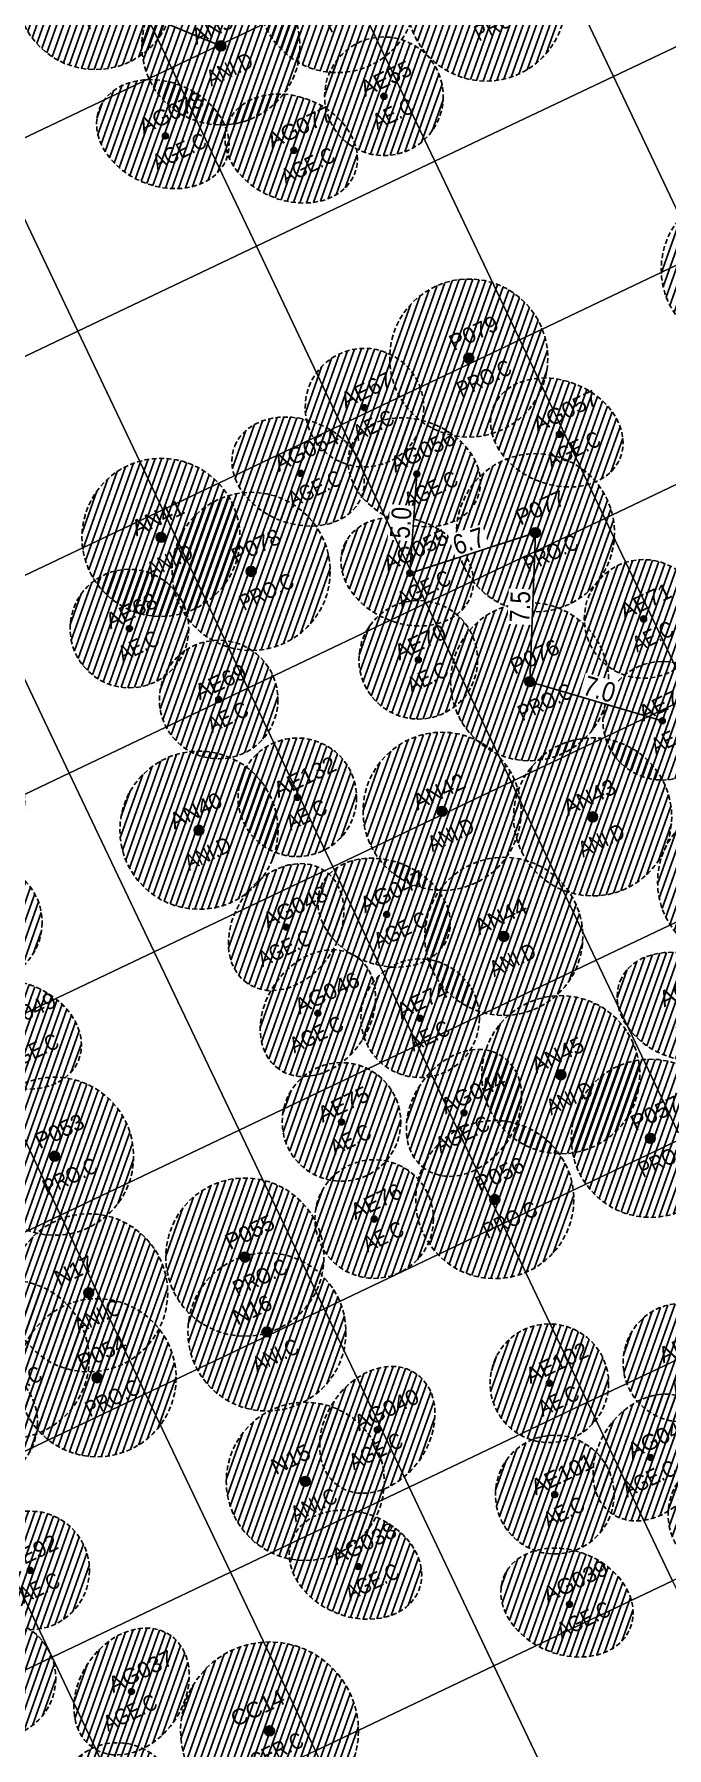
# Model space of a CAD drawing. Header units: metres. Extents: x 679599 to 680038, y 2748524 to 2748844.
# Drawn here: x 679875.1 to 679907.1, y 2748640.2 to 2748726.9 of the extents above; entities that cross this region are included whole.
import ezdxf

# ---------------------------------------------------------------- set-up
doc = ezdxf.new("R2010")
doc.units = ezdxf.units.M
doc.linetypes.add('HIDDEN', pattern=[0.375, 0.25, -0.125])
doc.layers.add('00-GRID_PLANTATION', color=7, linetype='Continuous', lineweight=0, true_color=0xff9c7a)
for name, color, linetype in [('02-L-Setting Out_Dimensions', 250, 'Continuous'), ('COTAUX', 7, 'Continuous'), ('SL_TREE_CANOPY', 251, 'HIDDEN'), ('SL_TREE_ID', 162, 'Continuous'), ('SL_TREE_LEGEND', 7, 'Continuous'), ('SL_TREE_TRUNK', 251, 'Continuous')]:
    doc.layers.add(name, color=color, linetype=linetype)
for name, color, linetype, true_color in [('SL_TREE_ACACIA_ETBAICA', 7, 'Continuous', 0x405700), ('SL_TREE_ACACIA_GERRARDII', 7, 'Continuous', 0x4c4c00), ('SL_TREE_ACACIA_NILOTICA', 7, 'Continuous', 0x264d00), ('SL_TREE_CERCIDIUM_FLORIDUM', 7, 'Continuous', 0xe0e000), ('SL_TREE_PROSOPIS_CINERARIA', 7, 'Continuous', 0x5f7f00)]:
    doc.layers.add(name, color=color, linetype=linetype, true_color=true_color)
doc.styles.add('E100', font='verdana.ttf', dxfattribs={"height": 0.4})
doc.styles.get("Standard").update_dxf_attribs({"font": 'arial.ttf'})
doc.styles.add('TER-200', font='ARIALN.TTF', dxfattribs={"height": 1})
doc.dimstyles.new('E250', dxfattribs={"dimscale": 0.03, "dimtxt": 0.4, "dimasz": 0.5, "dimexe": 0.1, "dimexo": 1, "dimgap": 4, "dimtad": 1, "dimzin": 0, "dimdsep": 46, "dimtxsty": 'E100', "dimblk1": 'LINCOT200', "dimblk2": 'LINCOT200', "dimsah": 1, "dimcen": 0.1, "dimdle": 0.1, "dimse1": 1, "dimse2": 1, "dimclrt": 256, "dimadec": 0, "dimazin": 0, "dimtfac": 0.01538461538461539, "dimtofl": 0, "dimtmove": 0, "dimatfit": 3, "dimldrblk": 'LINCOT200', "dimfxl": 1, "dimtolj": 1, "dimtzin": 0, "dimarcsym": 0})
pattern_1 = [(45, (0, 0), (-0.2245064030267289, 0.2245064030267289), [])]

# ---------------------------------------------------------------- blocks, each defined once
blk = doc.blocks.new('Acacia etbaica')
h = blk.add_hatch()
h.set_pattern_fill('ANSI31', color=256, scale=0.1)
h.set_pattern_definition(pattern_1)
edge = h.paths.add_edge_path()
edge.add_arc((4.440892098500626e-16, -1.110223024625157e-15), 3.000000000000001, 0, 360)
at = {"layer": 'SL_TREE_TRUNK'}
h = blk.add_hatch(color=256, dxfattribs=at)
h.dxf.hatch_style = 1
edge = h.paths.add_edge_path()
edge.add_arc((-4.190951585769653e-09, -3.725290298461914e-09), 0.1500002332421871, 286.4511275051879, 569.1271037239628)
edge.add_arc((-2.328306436538696e-09, 2.328306436538696e-09), 0.1500002378014961, 209.127105287983, 286.4511261276718)
at = {"layer": 'SL_TREE_CANOPY'}
blk.add_circle((0, 0), 3, dxfattribs=at)
at = {"layer": 'SL_TREE_TRUNK'}
for radius in [0.1500002332387778, 0.150000232560115]:
    blk.add_circle((-4.190951585769653e-09, -3.725290298461914e-09), radius, dxfattribs=at)
at = {"layer": 'SL_TREE_ID'}
blk.add_attdef('ID', (-0.8932882340763868, 0.3719346012949387), '', height=0.8, rotation=0.000420918299423, dxfattribs=at)
at = {"layer": 'SL_TREE_LEGEND', "insert": (-1.03268935325265, -0.5916003125882874), "char_height": 0.8, "attachment_point": 1, "rotation": 0.012362144577741912, "style": 'TER-200'}
blk.add_mtext_dynamic_manual_height_columns('AE.C', width=38.77952334683659, gutter_width=12.5, heights=[0], dxfattribs=at)
blk = doc.blocks.new('Acacia_nilotica')
h = blk.add_hatch()
h.set_pattern_fill('ANSI31', color=256, scale=0.1)
h.set_pattern_definition(pattern_1)
edge = h.paths.add_edge_path()
edge.add_arc((-6.661338147750939e-16, -8.881784197001252e-16), 3.999999999999999, 0, 360)
at = {"layer": 'SL_TREE_TRUNK'}
h = blk.add_hatch(color=256, dxfattribs=at)
h.dxf.hatch_style = 1
edge = h.paths.add_edge_path()
edge.add_arc((0, 0), 0.2500003876001918, 0, 360)
at = {"layer": 'SL_TREE_CANOPY', "linetype": 'HIDDEN'}
blk.add_circle((0, 0), 4, dxfattribs=at)
at = {"layer": 'SL_TREE_TRUNK'}
blk.add_circle((0, 0), 0.2500003876001918, dxfattribs=at)
at = {"layer": 'SL_TREE_ID'}
blk.add_attdef('ID', (-1.213950848484089, 0.9305009110162956), '', height=0.8, rotation=0.000420918299423, dxfattribs=at)
at = {"layer": 'SL_TREE_LEGEND', "insert": (-1.34179218168218, -0.8530613644979894), "char_height": 0.8, "attachment_point": 1, "style": 'TER-200'}
blk.add_mtext_dynamic_manual_height_columns('ANI.C', width=38.77952334683659, gutter_width=12.5, heights=[0], dxfattribs=at)
blk = doc.blocks.new('Acacia_gerrardii')
h = blk.add_hatch()
h.set_pattern_fill('ANSI31', color=256, scale=0.1, style=0)
h.set_pattern_definition(pattern_1)
edge = h.paths.add_edge_path()
edge.add_ellipse((-0.07890667230822146, 0.1374323763884604), major_axis=(-2.334159139066159, 2.54631103014604), ratio=0.7600819417513992, start_angle=0, end_angle=360)
at = {"layer": 'SL_TREE_TRUNK'}
h = blk.add_hatch(color=256, dxfattribs=at)
h.dxf.hatch_style = 1
edge = h.paths.add_edge_path()
edge.add_arc((2.328306436538696e-10, 4.656612873077393e-10), 0.1500002322718501, -7.354891001008641, 352.6451089989913)
at = {"layer": 'SL_TREE_CANOPY'}
blk.add_ellipse((-0.07890667230822146, 0.1374323763884604), major_axis=(-2.334159139066159, 2.54631103014604), ratio=0.7600819417513992, dxfattribs=at)
at = {"layer": 'SL_TREE_TRUNK'}
for radius in [0.1500002322718501, 0.150000232560115]:
    blk.add_circle((2.328306436538696e-10, 4.656612873077393e-10), radius, dxfattribs=at)
at = {"layer": 'SL_TREE_ID'}
blk.add_attdef('ID', (-0.9728607100642677, 0.5309647998048064), '', height=0.8, rotation=0.000420918299423, dxfattribs=at)
at = {"layer": 'SL_TREE_LEGEND', "insert": (-1.118427887933137, -0.6025218042600855), "char_height": 0.8, "attachment_point": 1, "style": 'TER-200'}
blk.add_mtext_dynamic_manual_height_columns('AGE.C', width=38.77952334683659, gutter_width=12.5, heights=[0], dxfattribs=at)
blk = doc.blocks.new('Prosopis_cineraria')
h = blk.add_hatch()
h.set_pattern_fill('ANSI31', color=256, scale=0.1)
h.set_pattern_definition(pattern_1)
edge = h.paths.add_edge_path()
edge.add_arc((-1.862645149230957e-09, -1.396983861923218e-09), 4.000000002159871, 0, 360)
at = {"layer": 'SL_TREE_TRUNK'}
h = blk.add_hatch(color=256, dxfattribs=at)
h.dxf.hatch_style = 1
edge = h.paths.add_edge_path()
edge.add_arc((0, 0), 0.25, 0, 360)
at = {"layer": 'SL_TREE_CANOPY', "linetype": 'HIDDEN'}
blk.add_circle((0, 0), 4, dxfattribs=at)
at = {"layer": 'SL_TREE_TRUNK'}
blk.add_circle((0, 0), 0.25, dxfattribs=at)
at = {"layer": 'SL_TREE_ID'}
blk.add_attdef('ID', (-0.5349555176233096, 0.6443084545875202), '', height=0.8, rotation=0.000420918299423, dxfattribs=at)
at = {"layer": 'SL_TREE_LEGEND', "insert": (-1.190907274773998, -0.8530613649636507), "char_height": 0.8, "attachment_point": 1, "style": 'TER-200'}
blk.add_mtext_dynamic_manual_height_columns('PRO.C', width=38.77952334683659, gutter_width=12.5, heights=[0], dxfattribs=at)
blk = doc.blocks.new('Acacia_gerrardii_1')
h = blk.add_hatch()
h.set_pattern_fill('ANSI31', color=256, scale=0.1, style=0)
h.set_pattern_definition(pattern_1)
edge = h.paths.add_edge_path()
edge.add_ellipse((2.328306436538696e-10, 4.656612873077393e-10), major_axis=(-2.994620075353438, -1.721699553644494), ratio=0.7600819417513994, start_angle=0, end_angle=360)
at = {"layer": 'SL_TREE_TRUNK'}
h = blk.add_hatch(color=256, dxfattribs=at)
h.dxf.hatch_style = 1
edge = h.paths.add_edge_path()
edge.add_arc((4.656612873077393e-10, 9.313225746154785e-10), 0.1500002322718501, -7.354891001008638, 352.6451089989913)
at = {"layer": 'SL_TREE_CANOPY'}
blk.add_ellipse((2.328306436538696e-10, 4.656612873077393e-10), major_axis=(-2.994620075353436, -1.721699553644493), ratio=0.7600819417513992, dxfattribs=at)
at = {"layer": 'SL_TREE_TRUNK'}
for radius in [0.1500002322718501, 0.150000232560115]:
    blk.add_circle((4.656612873077393e-10, 9.313225746154785e-10), radius, dxfattribs=at)
at = {"layer": 'SL_TREE_ID'}
blk.add_attdef('ID', (-0.8856829385832512, 0.3273389908758872), '', height=0.8, rotation=0.000420918299423, dxfattribs=at)
at = {"layer": 'SL_TREE_LEGEND', "insert": (-1.952773218109769, -0.530258249099262), "char_height": 0.8, "attachment_point": 1, "style": 'TER-200'}
blk.add_mtext_dynamic_manual_height_columns('AGE.C', width=38.77952334683659, gutter_width=12.5, heights=[0], dxfattribs=at)
blk = doc.blocks.new('cercidium_floridum')
h = blk.add_hatch()
h.set_pattern_fill('ANSI31', color=256, scale=0.1)
h.set_pattern_definition(pattern_1)
edge = h.paths.add_edge_path()
edge.add_arc((0, 9.313225746154785e-10), 4.49999999985001, -25.44812939262281, 334.5518706073772)
at = {"layer": 'SL_TREE_TRUNK'}
h = blk.add_hatch(color=256, dxfattribs=at)
h.dxf.hatch_style = 1
edge = h.paths.add_edge_path()
edge.add_arc((2.328306436538696e-10, 4.656612873077393e-10), 0.2500003876001918, 0, 360)
at = {"layer": 'SL_TREE_CANOPY', "linetype": 'HIDDEN'}
blk.add_circle((2.328306436538696e-10, 4.656612873077393e-10), 4.5, dxfattribs=at)
at = {"layer": 'SL_TREE_TRUNK'}
blk.add_circle((2.328306436538696e-10, 4.656612873077393e-10), 0.2500003876001918, dxfattribs=at)
at = {"layer": 'SL_TREE_ID'}
blk.add_attdef('ID', (-1.470375263044438, 0.9027416517720255), '', height=0.8, rotation=0.000420918299423, dxfattribs=at)
at = {"layer": 'SL_TREE_LEGEND', "insert": (-1.530811281546491, -0.6532864510081708), "char_height": 0.8, "attachment_point": 1, "rotation": 0.012362144525415425, "style": 'TER-200'}
blk.add_mtext_dynamic_manual_height_columns('CER.C', width=38.77958347063934, gutter_width=12.50001938000959, heights=[0], dxfattribs=at)
blk = doc.blocks.new('Acacia Nilotica D')
h = blk.add_hatch()
h.set_pattern_fill('ANSI31', color=256, scale=0.1)
h.set_pattern_definition(pattern_1)
edge = h.paths.add_edge_path()
edge.add_arc((2.328306436538696e-10, 0), 3.999999999999999, -6.5439871631012e-05, 359.9999345601284)
at = {"layer": 'SL_TREE_TRUNK'}
h = blk.add_hatch(color=256, dxfattribs=at)
h.dxf.hatch_style = 1
edge = h.paths.add_edge_path()
edge.add_arc((2.328306436538696e-10, 0), 0.2500003876001918, 0, 360)
at = {"layer": 'SL_TREE_CANOPY', "linetype": 'HIDDEN'}
blk.add_circle((2.328306436538696e-10, 0), 4, dxfattribs=at)
at = {"layer": 'SL_TREE_TRUNK'}
blk.add_circle((2.328306436538696e-10, 0), 0.2500003876001918, dxfattribs=at)
at = {"layer": 'SL_TREE_ID'}
blk.add_attdef('ID', (-1.114701568342348, 0.5722070784384528), '', height=0.8, rotation=0.000420918299423, dxfattribs=at)
at = {"layer": 'SL_TREE_LEGEND', "insert": (-1.328076369118698, -0.8530600350350142), "char_height": 0.8, "attachment_point": 1, "rotation": 359.99993456012834, "style": 'TER-200'}
blk.add_mtext_dynamic_manual_height_columns('ANI.D', width=38.77952334683659, gutter_width=12.5, heights=[0], dxfattribs=at)
blk = doc.blocks.new('LINCOT200')
for p, q in [((0, -9.999961704014428), (0, 10.00003829598555)), ((3.694822225952521e-13, 3.829598557558711e-05), (10.00000000000051, 3.829598557558711e-05))]:
    blk.add_line(p, q)
at = {"const_width": 1.875}
blk.add_lwpolyline([(3.535533801624467, -3.535495714255788), (-3.535533950636761, 3.535572157214077)], dxfattribs=at)
at = {"layer": 'COTAUX'}
blk.add_line((0, 0), (-1.249999999999915, 0), dxfattribs=at)
blk = doc.blocks.new('*D52')
at = {"layer": '02-L-Setting Out_Dimensions', "color": 0, "lineweight": -2, "transparency": 16777216}
blk.add_line((679894.4900943995, 2748704.644477237), (679894.1333478264, 2748699.656813946), dxfattribs=at)
at = {"layer": 'Defpoints', "color": 0, "transparency": 16777216}
for p in [(679894.4911645525, 2748704.659439014), (679894.1322776736, 2748699.641852169), (679894.1322776733, 2748699.641852169)]:
    blk.add_point(p, dxfattribs=at)
at = {"layer": '02-L-Setting Out_Dimensions', "color": 0, "lineweight": -2, "transparency": 16777216, "xscale": 0.015, "yscale": 0.015, "zscale": 0.015}
for p, rotation in [((679894.4911645525, 2748704.659439014), 85.90884113844946), ((679894.1322776735, 2748699.641852169), 265.9088411384495)]:
    blk.add_blockref('LINCOT200', p, dxfattribs=dict(at, rotation=rotation))
at = {"layer": '02-L-Setting Out_Dimensions', "transparency": 16777216, "insert": (679893.6827549489, 2748702.195632895), "char_height": 1, "attachment_point": 5, "rotation": 85.90884113844947, "style": 'TER-200', "bg_fill": 3, "box_fill_scale": 1.1, "bg_fill_color": 256, "bg_fill_true_color": 13158600, "bg_fill_transparency": 0}
blk.add_mtext('\\A1;5.0', dxfattribs=at)
blk = doc.blocks.new('*D53')
at = {"layer": '02-L-Setting Out_Dimensions', "color": 0, "lineweight": -2, "transparency": 16777216}
blk.add_line((679894.1465544954, 2748699.64645351), (679900.4759938226, 2748701.686397486), dxfattribs=at)
at = {"layer": 'Defpoints', "color": 0, "transparency": 16777216}
for p in [(679900.4902706443, 2748701.690998829), (679900.4902706445, 2748701.690998829), (679894.132277673, 2748699.641852168)]:
    blk.add_point(p, dxfattribs=at)
at = {"layer": '02-L-Setting Out_Dimensions', "color": 0, "lineweight": -2, "transparency": 16777216, "xscale": 0.015, "yscale": 0.015, "zscale": 0.015}
for p, rotation in [((679900.4902706444, 2748701.690998829), 17.86384972147431), ((679894.1322776733, 2748699.641852167), 197.8638497214743)]:
    blk.add_blockref('LINCOT200', p, dxfattribs=dict(at, rotation=rotation))
at = {"layer": '02-L-Setting Out_Dimensions', "transparency": 16777216, "insert": (679897.117842013, 2748701.266597388), "char_height": 1, "attachment_point": 5, "rotation": 17.863849721474324, "style": 'TER-200', "bg_fill": 3, "box_fill_scale": 1.1, "bg_fill_color": 256, "bg_fill_true_color": 13158600, "bg_fill_transparency": 0}
blk.add_mtext('\\A1;6.7', dxfattribs=at)
blk = doc.blocks.new('*D54')
at = {"layer": '02-L-Setting Out_Dimensions', "color": 0, "lineweight": -2, "transparency": 16777216}
blk.add_line((679900.4896917919, 2748701.676010002), (679900.1998205234, 2748694.170056593), dxfattribs=at)
at = {"layer": 'Defpoints', "color": 0, "transparency": 16777216}
for p in [(679900.4902706436, 2748701.690998828), (679900.1992416729, 2748694.155067765), (679900.1992416729, 2748694.155067765)]:
    blk.add_point(p, dxfattribs=at)
at = {"layer": '02-L-Setting Out_Dimensions', "color": 0, "lineweight": -2, "transparency": 16777216, "xscale": 0.015, "yscale": 0.015, "zscale": 0.015}
for p, rotation in [((679900.4902706431, 2748701.690998829), 87.78840207380738), ((679900.1992416722, 2748694.155067766), 267.7884020738073)]:
    blk.add_blockref('LINCOT200', p, dxfattribs=dict(at, rotation=rotation))
at = {"layer": '02-L-Setting Out_Dimensions', "transparency": 16777216, "insert": (679899.7166977281, 2748697.94728819), "char_height": 1, "attachment_point": 5, "rotation": 87.78840207380738, "style": 'TER-200', "bg_fill": 3, "box_fill_scale": 1.1, "bg_fill_color": 256, "bg_fill_true_color": 13158600, "bg_fill_transparency": 0}
blk.add_mtext('\\A1;7.5', dxfattribs=at)
blk = doc.blocks.new('*D55')
at = {"layer": '02-L-Setting Out_Dimensions', "color": 0, "lineweight": -2, "transparency": 16777216}
blk.add_line((679900.2136302093, 2748694.150828664), (679906.8922601722, 2748692.183192598), dxfattribs=at)
at = {"layer": 'Defpoints', "color": 0, "transparency": 16777216}
for p in [(679900.1992416729, 2748694.155067765), (679906.90664871, 2748692.178953492), (679906.9066487108, 2748692.178953494)]:
    blk.add_point(p, dxfattribs=at)
at = {"layer": '02-L-Setting Out_Dimensions', "color": 0, "lineweight": -2, "transparency": 16777216, "xscale": 0.015, "yscale": 0.015, "zscale": 0.015}
for p, rotation in [((679900.1992416722, 2748694.155067768), 163.5841450055952), ((679906.9066487092, 2748692.178953494), 343.5841450055951)]:
    blk.add_blockref('LINCOT200', p, dxfattribs=dict(at, rotation=rotation))
at = {"layer": '02-L-Setting Out_Dimensions', "transparency": 16777216, "insert": (679903.7311494752, 2748693.771878819), "char_height": 1, "attachment_point": 5, "rotation": 343.58414500559525, "style": 'TER-200', "bg_fill": 3, "box_fill_scale": 1.1, "bg_fill_color": 256, "bg_fill_true_color": 13158600, "bg_fill_transparency": 0}
blk.add_mtext('\\A1;7.0', dxfattribs=at)
blk = doc.blocks.new('*D74')
at = {"layer": '02-L-Setting Out_Dimensions', "color": 0, "lineweight": -2, "transparency": 16777216}
blk.add_line((679878.3527602812, 2748728.884968865), (679884.563952566, 2748726.322195084), dxfattribs=at)
at = {"layer": 'Defpoints', "color": 0, "transparency": 16777216}
for p in [(679878.3388942204, 2748728.890690082), (679884.5778186289, 2748726.316473867), (679884.5778186289, 2748726.316473867)]:
    blk.add_point(p, dxfattribs=at)
at = {"layer": '02-L-Setting Out_Dimensions', "color": 0, "lineweight": -2, "transparency": 16777216, "xscale": 0.015, "yscale": 0.015, "zscale": 0.015}
for p, rotation in [((679878.3388942191, 2748728.890690082), 157.5786737263105), ((679884.5778186279, 2748726.316473867), 337.5786737263105)]:
    blk.add_blockref('LINCOT200', p, dxfattribs=dict(at, rotation=rotation))
at = {"layer": '02-L-Setting Out_Dimensions', "transparency": 16777216, "insert": (679881.6988660917, 2748728.186486248), "char_height": 1, "attachment_point": 5, "rotation": 337.57867372631057, "style": 'TER-200', "bg_fill": 3, "box_fill_scale": 1.1, "bg_fill_color": 256, "bg_fill_true_color": 13158600, "bg_fill_transparency": 0}
blk.add_mtext('\\A1;6.7', dxfattribs=at)

msp = doc.modelspace()

# ---------------------------------------------------------------- linework, layer by layer
at = {"layer": '00-GRID_PLANTATION'}
for points in [[(679900.1360874248, 2748733.804757951), (679909.1658668632, 2748738.101626962), (679913.4627358741, 2748729.071847524), (679904.4329564356, 2748724.774978513)], [(679891.1063079871, 2748729.50788894), (679900.1360874256, 2748733.804757951), (679904.4329564362, 2748724.774978512), (679895.4031769978, 2748720.478109502)], [(679904.4329564354, 2748724.774978513), (679913.4627358736, 2748729.071847524), (679917.7596048848, 2748720.042068085), (679908.7298254465, 2748715.745199075)], [(679873.0467491109, 2748720.914150918), (679882.0765285491, 2748725.211019929), (679886.3733975597, 2748716.181240491), (679877.3436181216, 2748711.88437148)], [(679895.403176998, 2748720.478109502), (679904.4329564362, 2748724.774978513), (679908.7298254471, 2748715.745199074), (679899.7000460086, 2748711.448330063)], [(679864.016969673, 2748716.617281908), (679873.0467491113, 2748720.914150918), (679877.3436181222, 2748711.88437148), (679868.3138386839, 2748707.587502469)], [(679886.3733975597, 2748716.181240491), (679895.4031769983, 2748720.478109502), (679899.7000460088, 2748711.448330063), (679890.6702665704, 2748707.151461053)], [(679877.3436181213, 2748711.88437148), (679886.3733975597, 2748716.181240491), (679890.6702665704, 2748707.151461053), (679881.6404871321, 2748702.854592042)], [(679868.3138386837, 2748707.587502469), (679877.343618122, 2748711.88437148), (679881.6404871327, 2748702.854592042), (679872.6107076945, 2748698.557723031)], [(679872.6107076945, 2748698.557723031), (679881.6404871327, 2748702.854592042), (679885.9373561436, 2748693.824812604), (679876.9075767051, 2748689.527943593)], [(679863.5809282563, 2748694.260854021), (679872.6107076948, 2748698.557723031), (679876.9075767052, 2748689.527943593), (679867.8777972669, 2748685.231074582)], [(679876.9075767051, 2748689.527943593), (679885.9373561436, 2748693.824812604), (679890.234225154, 2748684.795033165), (679881.2044457158, 2748680.498164155)], [(679867.8777972669, 2748685.231074582), (679876.9075767052, 2748689.527943593), (679881.204445716, 2748680.498164155), (679872.1746662776, 2748676.201295143)], [(679890.2342251532, 2748684.795033166), (679899.2640045916, 2748689.091902176), (679903.5608736023, 2748680.062122738), (679894.5310941644, 2748675.765253726)], [(679881.204445716, 2748680.498164155), (679890.234225154, 2748684.795033166), (679894.5310941649, 2748675.765253727), (679885.5013147264, 2748671.468384716)], [(679903.5608736023, 2748680.062122738), (679912.5906530407, 2748684.358991749), (679916.8875220515, 2748675.32921231), (679907.8577426134, 2748671.032343299)], [(679872.1746662776, 2748676.201295144), (679881.2044457162, 2748680.498164155), (679885.5013147267, 2748671.468384716), (679876.4715352883, 2748667.171515706)], [(679894.5310941646, 2748675.765253727), (679903.5608736027, 2748680.062122738), (679907.8577426136, 2748671.0323433), (679898.8279631753, 2748666.735474289)], [(679863.1448868396, 2748671.904426133), (679872.1746662776, 2748676.201295144), (679876.4715352883, 2748667.171515706), (679867.4417558498, 2748662.874646695)], [(679885.5013147267, 2748671.468384716), (679894.5310941652, 2748675.765253726), (679898.8279631757, 2748666.735474288), (679889.7981837373, 2748662.438605277)], [(679876.4715352883, 2748667.171515706), (679885.5013147267, 2748671.468384716), (679889.7981837373, 2748662.438605278), (679880.7684042988, 2748658.141736267)], [(679898.8279631753, 2748666.735474289), (679907.8577426136, 2748671.0323433), (679912.1546116243, 2748662.002563861), (679903.1248321859, 2748657.705694851)], [(679867.44175585, 2748662.874646695), (679876.4715352885, 2748667.171515706), (679880.7684042993, 2748658.141736267), (679871.7386248609, 2748653.844867256)], [(679889.7981837378, 2748662.438605277), (679898.8279631758, 2748666.735474288), (679903.1248321867, 2748657.70569485), (679894.0950527482, 2748653.408825838)], [(679880.768404299, 2748658.141736267), (679889.7981837376, 2748662.438605278), (679894.0950527485, 2748653.408825839), (679885.06527331, 2748649.111956828)], [(679903.1248321858, 2748657.705694851), (679912.1546116245, 2748662.002563862), (679916.451480635, 2748652.972784423), (679907.4217011967, 2748648.675915412)], [(679871.7386248615, 2748653.844867256), (679880.7684042996, 2748658.141736267), (679885.0652733103, 2748649.111956829), (679876.0354938718, 2748644.815087818)], [(679894.0950527485, 2748653.408825839), (679903.1248321867, 2748657.70569485), (679907.4217011975, 2748648.675915411), (679898.3919217591, 2748644.379046401)], [(679862.7088454234, 2748649.547998245), (679871.7386248615, 2748653.844867256), (679876.0354938721, 2748644.815087817), (679867.0057144338, 2748640.518218806)], [(679885.0652733102, 2748649.111956829), (679894.0950527485, 2748653.408825839), (679898.3919217591, 2748644.379046401), (679889.3621423208, 2748640.08217739)], [(679876.035493872, 2748644.815087819), (679885.0652733102, 2748649.111956829), (679889.3621423208, 2748640.082177391), (679880.3323628829, 2748635.78530838)], [(679898.3919217591, 2748644.379046401), (679907.4217011975, 2748648.675915412), (679911.718570208, 2748639.646135973), (679902.6887907697, 2748635.349266963)], [(679867.0057144338, 2748640.518218807), (679876.035493872, 2748644.815087818), (679880.3323628827, 2748635.785308379), (679871.3025834445, 2748631.488439368)], [(679889.3621423206, 2748640.082177391), (679898.391921759, 2748644.379046401), (679902.6887907697, 2748635.349266963), (679893.6590113315, 2748631.052397952)]]:
    msp.add_lwpolyline(points, close=True, dxfattribs=at)

# ---------------------------------------------------------------- block references
at = {"layer": 'SL_TREE_ACACIA_ETBAICA', "rotation": 25.44812939262281}
for p, values in [((679892.8263758445, 2748723.76652471), {'ID': 'AE55'}), ((679891.8395458362, 2748708.016269273), {'ID': 'AE67'}), ((679905.9621990575, 2748697.329225839), {'ID': 'AE71'}), ((679879.9496814642, 2748696.844280873), {'ID': 'AE68'}), ((679894.5644476578, 2748695.264205338), {'ID': 'AE70'}), ((679884.4653134259, 2748693.253996183), {'ID': 'AE69'}), ((679906.9066487125, 2748692.178953498), {'ID': 'AE72'}), ((679910.8147149548, 2748690.49438461), {'ID': 'AE73'}), ((679888.4449160598, 2748688.306447184), {'ID': 'AE132'}), ((679872.5349325879, 2748681.980367688), {'ID': 'AE77'}), ((679894.6595856667, 2748677.12948214), {'ID': 'AE74'}), ((679890.6779955338, 2748671.886944521), {'ID': 'AE75'}), ((679892.3349677785, 2748666.975399426), {'ID': 'AE76'}), ((679907.9210867172, 2748659.713587262), {'ID': 'AE104'}), ((679901.1931184407, 2748658.669423711), {'ID': 'AE102'}), ((679872.3042396896, 2748656.683110423), {'ID': 'AE89'}), ((679901.4654864394, 2748653.037482018), {'ID': 'AE101'}), ((679871.4806433787, 2748651.591652498), {'ID': 'AE91'}), ((679910.2000002394, 2748652.020198266), {'ID': 'AE103'}), ((679874.9295300929, 2748649.205408863), {'ID': 'AE92'}), ((679873.2251389434, 2748643.742541011), {'ID': 'AE93'}), ((679879.3357128659, 2748637.48795061), {'ID': 'AE94'})]:
    msp.add_blockref('Acacia etbaica', p, dxfattribs=at).add_auto_attribs(values)
at = {"layer": 'SL_TREE_ACACIA_GERRARDII', "rotation": 25.44812939262281}
for name, p, values in [('Acacia_gerrardii', (679881.7681458461, 2748721.761495362), {'ID': 'AG078'}), ('Acacia_gerrardii', (679888.2646788512, 2748721.033925002), {'ID': 'AG077'}), ('Acacia_gerrardii', (679901.7006607548, 2748706.670082562), {'ID': 'AG057'}), ('Acacia_gerrardii', (679888.6130002479, 2748704.694535637), {'ID': 'AG054'}), ('Acacia_gerrardii', (679894.491164553, 2748704.659439014), {'ID': 'AG056'}), ('Acacia_gerrardii', (679894.1322776737, 2748699.641852169), {'ID': 'AG055'}), ('Acacia_gerrardii', (679892.9635437208, 2748682.381785628), {'ID': 'AG047'}), ('Acacia_gerrardii_1', (679887.8775396501, 2748681.742957953), {'ID': 'AG048'}), ('Acacia_gerrardii', (679908.100661118, 2748677.620678897), {'ID': 'AG045'}), ('Acacia_gerrardii_1', (679889.4858388007, 2748677.390387779), {'ID': 'AG046'}), ('Acacia_gerrardii', (679874.3051557468, 2748676.209139711), {'ID': 'AG049'}), ('Acacia_gerrardii_1', (679896.8750083655, 2748672.345163491), {'ID': 'AG044'}), ('Acacia_gerrardii_1', (679892.4909093992, 2748656.312392858), {'ID': 'AG040'}), ('Acacia_gerrardii_1', (679906.3207332601, 2748654.913677104), {'ID': 'AG041'}), ('Acacia_gerrardii', (679891.5176964055, 2748649.399841616), {'ID': 'AG038'}), ('Acacia_gerrardii', (679902.2150618408, 2748647.487314998), {'ID': 'AG039'}), ('Acacia_gerrardii_1', (679880.0594541379, 2748643.078285706), {'ID': 'AG037'})]:
    msp.add_blockref(name, p, dxfattribs=at).add_auto_attribs(values)
at = {"layer": 'SL_TREE_ACACIA_NILOTICA'}
for name, p, rotation, values in [('Acacia Nilotica D', (679884.5778186296, 2748726.316473867), 25.44819483249446, {'ID': 'AN58'}), ('Acacia Nilotica D', (679881.5483277482, 2748701.455909108), 25.44819483249446, {'ID': 'AN41'}), ('Acacia Nilotica D', (679870.6526657167, 2748688.130111726), 25.44819483249446, {'ID': 'AN39'}), ('Acacia Nilotica D', (679895.7679195561, 2748687.598219632), 25.44819483249446, {'ID': 'AN42'}), ('Acacia Nilotica D', (679903.3833574409, 2748687.31633314), 25.44819483249446, {'ID': 'AN43'}), ('Acacia Nilotica D', (679883.4680734344, 2748686.642721635), 25.44819483249446, {'ID': 'AN40'}), ('Acacia Nilotica D', (679898.8898623025, 2748681.272232442), 25.44819483249446, {'ID': 'AN44'}), ('Acacia Nilotica D', (679901.7731411103, 2748674.274661917), 25.44819483249446, {'ID': 'AN45'}), ('Acacia_nilotica', (679877.887851673, 2748663.243303491), 25.44812939262281, {'ID': 'N17'}), ('Acacia_nilotica', (679886.9048573108, 2748661.262654332), 25.44812939262281, {'ID': 'N16'}), ('Acacia_nilotica', (679873.9127141105, 2748659.885847156), 25.44812939262281, {'ID': 'N18'}), ('Acacia_nilotica', (679888.8478592391, 2748653.707313527), 25.44812939262281, {'ID': 'N15'})]:
    msp.add_blockref(name, p, dxfattribs=dict(at, rotation=rotation)).add_auto_attribs(values)
at = {"layer": 'SL_TREE_CERCIDIUM_FLORIDUM', "rotation": 25.44812939262281}
msp.add_blockref('cercidium_floridum', (679887.0371072371, 2748641.085475061), dxfattribs=at).add_auto_attribs({'ID': 'CC14'})
at = {"layer": 'SL_TREE_PROSOPIS_CINERARIA', "rotation": 25.44812939262281}
for p, values in [((679878.2314696846, 2748729.116433231), {'ID': 'P085'}), ((679890.4662686619, 2748728.959713087), {'ID': 'P084'}), ((679897.996777789, 2748728.532723084), {'ID': 'P083'}), ((679910.8499198016, 2748715.017063676), {'ID': 'P080'}), ((679897.1163397628, 2748710.522577427), {'ID': 'P079'}), ((679900.4902706448, 2748701.69099883), {'ID': 'P077'}), ((679886.1089978833, 2748699.734429215), {'ID': 'P078'}), ((679900.1992416736, 2748694.155067765), {'ID': 'P076'}), ((679910.66576537, 2748684.026230473), {'ID': 'P059'}), ((679906.3026801206, 2748671.05814461), {'ID': 'P057'}), ((679876.1650615111, 2748670.153762899), {'ID': 'P053'}), ((679898.4337359644, 2748667.959808488), {'ID': 'P056'}), ((679885.7902496575, 2748665.049996718), {'ID': 'P055'}), ((679878.3147939104, 2748658.946753971), {'ID': 'P054'})]:
    msp.add_blockref('Prosopis_cineraria', p, dxfattribs=at).add_auto_attribs(values)

# ---------------------------------------------------------------- next in the draw order: dimensions: what is measured, and where the dimension line sits
at = {"layer": '02-L-Setting Out_Dimensions'}
for p1, p2, distance, picture, middle in [((679878.3388942203, 2748728.890690082), (679884.5778186292, 2748726.316473867), -1.3320707261323346e-10, '*D74', (679881.6988660918, 2748728.186486248)), ((679894.4911645525, 2748704.659439014), (679894.1322776733, 2748699.641852169), 0, '*D52', (679893.682754949, 2748702.195632895))]:
    dim = msp.add_aligned_dim(p1=p1, p2=p2, distance=distance, dimstyle='E250', override={"dimtxt": 0.8, "dimdec": 1, "dimtxsty": 'TER-200', "dimtfill": 1, "dimtfillclr": 7}, dxfattribs=at)
    dim.commit()
    dim.dimension.update_dxf_attribs({"geometry": picture, "text_midpoint": middle})

# ---------------------------------------------------------------- next in the draw order: linework, layer by layer
at = {"layer": '00-GRID_PLANTATION'}
for points in [[(679877.7796595381, 2748734.240799367), (679886.8094389767, 2748738.537668379), (679891.1063079871, 2748729.50788894), (679882.0765285491, 2748725.211019929)], [(679868.7498801, 2748729.943930357), (679877.7796595381, 2748734.240799367), (679882.0765285491, 2748725.211019929), (679873.0467491105, 2748720.914150918)], [(679882.0765285491, 2748725.211019929), (679891.1063079874, 2748729.50788894), (679895.403176998, 2748720.478109502), (679886.3733975597, 2748716.181240491)]]:
    msp.add_lwpolyline(points, close=True, dxfattribs=at)

# ---------------------------------------------------------------- next in the draw order: dimensions: what is measured, and where the dimension line sits
at = {"layer": '02-L-Setting Out_Dimensions'}
dim = msp.add_aligned_dim(p1=(679894.1322776732, 2748699.641852168), p2=(679900.4902706443, 2748701.690998829), distance=-7.142203358265535e-11, dimstyle='E250', override={"dimtxt": 0.8, "dimdec": 1, "dimtxsty": 'TER-200', "dimtfill": 1, "dimtfillclr": 7}, dxfattribs=at)
dim.commit()
dim.dimension.update_dxf_attribs({"geometry": '*D53', "text_midpoint": (679897.1178420131, 2748701.266597388)})

# ---------------------------------------------------------------- next in the draw order: linework, layer by layer
at = {"layer": '00-GRID_PLANTATION'}
for points in [[(679899.7000460086, 2748711.448330064), (679908.7298254468, 2748715.745199075), (679913.0266944575, 2748706.715419636), (679903.9969150192, 2748702.418550625)], [(679881.6404871321, 2748702.854592042), (679890.6702665706, 2748707.151461053), (679894.9671355811, 2748698.121681614), (679885.9373561428, 2748693.824812604)]]:
    msp.add_lwpolyline(points, close=True, dxfattribs=at)

# ---------------------------------------------------------------- next in the draw order: dimensions: what is measured, and where the dimension line sits
at = {"layer": '02-L-Setting Out_Dimensions'}
dim = msp.add_aligned_dim(p1=(679900.4902706441, 2748701.690998829), p2=(679900.1992416729, 2748694.155067765), distance=0, dimstyle='E250', override={"dimtxt": 0.8, "dimdec": 1, "dimtxsty": 'TER-200', "dimtfill": 1, "dimtfillclr": 7}, dxfattribs=at)
dim.commit()
dim.dimension.update_dxf_attribs({"geometry": '*D54', "text_midpoint": (679899.7166977283, 2748697.94728819)})

# ---------------------------------------------------------------- next in the draw order: linework, layer by layer
at = {"layer": '00-GRID_PLANTATION'}
for points in [[(679890.6702665706, 2748707.151461053), (679899.7000460088, 2748711.448330064), (679903.9969150195, 2748702.418550625), (679894.9671355811, 2748698.121681614)], [(679885.9373561428, 2748693.824812604), (679894.9671355811, 2748698.121681614), (679899.2640045919, 2748689.091902176), (679890.2342251535, 2748684.795033165)]]:
    msp.add_lwpolyline(points, close=True, dxfattribs=at)

# ---------------------------------------------------------------- next in the draw order: dimensions: what is measured, and where the dimension line sits
at = {"layer": '02-L-Setting Out_Dimensions'}
dim = msp.add_aligned_dim(p1=(679900.1992416729, 2748694.155067765), p2=(679906.9066487097, 2748692.178953492), distance=2.1157135931574034e-09, dimstyle='E250', override={"dimtxt": 0.8, "dimdec": 1, "dimtxsty": 'TER-200', "dimtfill": 1, "dimtfillclr": 7}, dxfattribs=at)
dim.commit()
dim.dimension.update_dxf_attribs({"geometry": '*D55', "text_midpoint": (679903.7311494753, 2748693.771878819)})

# ---------------------------------------------------------------- next in the draw order: linework, layer by layer
at = {"layer": '00-GRID_PLANTATION'}
for points in [[(679903.9969150192, 2748702.418550625), (679913.0266944575, 2748706.715419636), (679917.3235634681, 2748697.685640198), (679908.2937840299, 2748693.388771187)], [(679894.9671355811, 2748698.121681614), (679903.9969150195, 2748702.418550625), (679908.2937840301, 2748693.388771187), (679899.2640045919, 2748689.091902176)], [(679899.2640045916, 2748689.091902176), (679908.2937840301, 2748693.388771187), (679912.5906530407, 2748684.358991749), (679903.5608736023, 2748680.062122738)]]:
    msp.add_lwpolyline(points, close=True, dxfattribs=at)

doc.saveas('drawing.dxf')
